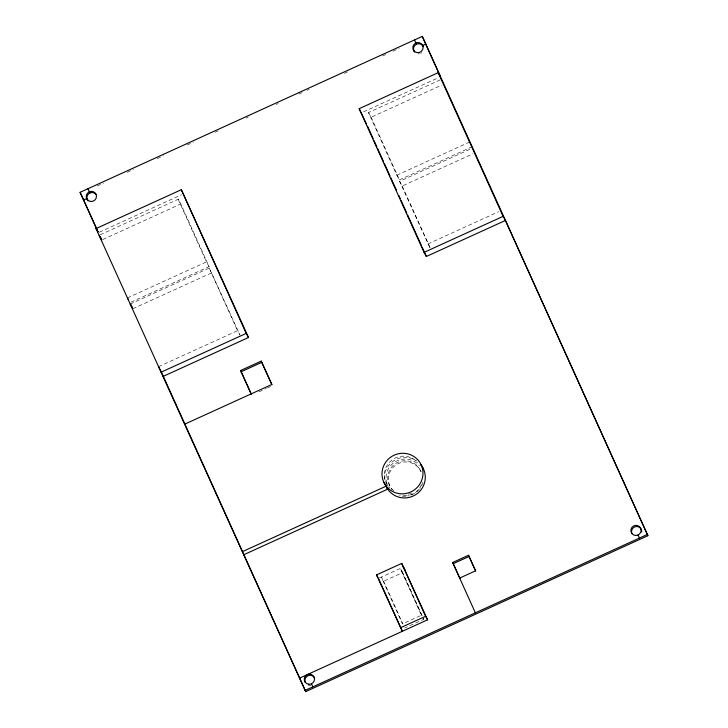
<?xml version="1.0" encoding="UTF-8"?>
<svg xmlns="http://www.w3.org/2000/svg" width="728" height="728" viewBox="0 0 728 728"><rect width="100%" height="100%" fill="white"/><g stroke="black" fill="none" stroke-linecap="round" stroke-linejoin="round"><path stroke-width="0.55" stroke-dasharray="3.64 2.73" d="M97.297 185.949L103.503 183.119M127.282 172.29L133.479 169.46M157.257 158.622L163.463 155.801M187.242 144.963L193.448 142.142M215.151 132.25L218.254 130.84M246.173 118.118L248.239 117.172M276.149 104.459L278.214 103.513M298.899 94.094L301.993 92.683M307.161 90.327L309.236 89.389M344.38 73.373L347.484 71.954M382.637 55.947L385.74 54.527M392.974 51.233L399.181 48.403M99.354 232.205L181.572 194.749M363.527 111.848L438.474 77.696M100.145 234.826L178.178 199.272L180.808 203.958L209.1 266.612L131.076 302.156M472.245 146.719L399.435 179.889L396.796 175.202L368.514 112.558L441.323 79.379M102.785 239.512L180.808 203.958M368.514 112.558L371.144 117.244L441.905 85.003M127.409 297.934L206.47 261.916L209.1 266.612M396.796 175.202L469.615 142.024M130.185 304.067L209.236 268.05L240.158 335.39M429.966 247.729L399.572 181.336L472.381 148.157M132.814 308.763L211.875 272.745M399.572 181.336L402.202 186.022L472.963 153.79M158.477 366.712L237.528 330.694L239.63 334.452M427.864 243.98L498.616 211.739M258.995 391.791L266.23 388.497M267.267 388.024L272.427 385.667M379.479 577.959L402.693 567.385M402.62 572.59L400.318 568.486L421.43 615.233L402.447 623.878L381.336 577.131L383.638 581.235L402.62 572.59L423.732 619.337L404.75 627.982M420.411 470.552L421.066 471.726A17.154 16.826 -29.3 0 0 396.551 464.564A17.154 16.826 -29.3 0 0 392.174 489.68M389.189 484.775L389.844 485.949M385.321 481.381L387.078 484.511M423.068 618.163L423.732 619.337M371.144 117.244L399.435 179.889M402.202 186.022L430.03 247.647M401.965 571.416L422.158 616.125M383.638 581.235L402.912 623.914M178.178 199.272L206.47 261.916M209.236 268.05L237.528 330.694M393.866 490.827A17.154 16.826 -29.3 0 1 395.422 463.691A17.154 16.826 -29.3 0 1 421.184 472.618M411.73 493.002A17.154 16.826 -29.3 0 1 407.452 494.321M421.394 484.657A17.154 16.826 -29.3 0 1 400.364 495.058M421.831 52.689A5.151 5.051 -29.3 0 1 420.693 53.399M419.41 53.79A5.151 5.051 -29.3 0 1 418.072 53.845M310.838 685.376A5.151 5.051 -29.3 0 1 308.208 685.139M384.329 479.042A20.593 20.193 -29.3 0 1 416.871 461.07M422.941 482.209A18.873 18.509 -29.3 0 1 419.983 488.361M419.392 489.143A18.873 18.509 -29.3 0 1 407.716 495.986M405.76 496.223A18.873 18.509 -29.3 0 1 398.962 495.44M386.923 483.683A18.873 18.509 -29.3 0 1 419.419 465.738M389.853 488.079A18.873 18.509 -29.3 0 1 388.543 486.659M387.942 485.895A18.873 18.509 -29.3 0 1 391.737 460.16A18.873 18.509 -29.3 0 1 417.772 462.808"/><path stroke-width="1.09" d="M97.861 231.65L80.098 192.31L422.295 36.4L647.902 535.69L305.705 691.6L96.023 228.574L181.327 189.708L248.521 337.501L163.218 376.367M83.565 199.982L86.687 198.553L87.342 199.727M425.762 44.071L422.64 45.491A5.151 5.051 -29.3 0 1 417.408 52.68A5.151 5.051 -29.3 0 1 413.813 44.708A5.151 5.051 -29.3 0 1 422.64 45.491L423.296 46.665A5.151 5.051 -29.3 0 0 415.943 44.517A5.151 5.051 -29.3 0 0 414.623 52.052M647.902 535.69L505.414 220.457L426.362 256.474L424.06 252.37L359.168 108.681L438.22 72.663L440.522 76.768L422.295 36.4M160.915 372.263L246.219 333.397L248.521 337.501M424.06 252.37L503.112 216.353L505.414 220.457M251.105 393.912L240.549 370.543L261.216 361.124L271.972 384.657M240.549 370.543L241.205 371.717L261.88 362.298M184.785 424.133L271.772 384.502L261.216 361.124M242.379 551.669L386.067 486.204L387.451 489.271L243.771 554.736M378.469 578.423L402.347 631.303L376.494 574.902L401.729 563.408L427.582 619.81L299.508 678.159M475.366 612.83L452.634 562.498L468.495 555.273L475.748 571.052M452.634 562.498L453.289 563.672L469.15 556.438M459.668 578.077L475.53 570.852L468.495 555.273M400.373 627.782L425.607 616.288L427.582 619.81M305.041 690.426L647.247 534.516M416.534 44.199L414.487 39.958M413.267 49.759L413.932 50.933M359.168 108.681L366.603 124.151M421.23 465.028A20.593 20.193 -29.3 0 1 400.327 493.766A20.593 20.193 -29.3 0 1 385.931 461.889A20.593 20.193 -29.3 0 1 421.23 465.028L423.532 469.132M383.765 482.1L386.067 486.204M403.112 566.475L405.087 569.997M376.494 574.902L377.978 577.541M89.944 192.993L87.906 188.752M80.098 192.31L98.025 231.713M96.023 228.574L97.871 231.85M99.126 235.29L101.756 239.985L100.355 236.882M127.409 297.934L128.465 299.809M130.185 304.067L132.287 307.826M158.477 366.712L161.106 371.407M438.22 72.663L503.112 216.353M638.056 535.007L639.439 538.074M367.54 126.226L373.136 138.629M374.074 140.695L376.876 146.901M377.814 148.967L383.41 161.37M384.348 163.436L389.944 175.839M390.881 177.914L396.487 190.317M398.817 195.486L400.218 198.589M401.155 200.655L406.752 213.058M407.689 215.124L421.23 245.109M422.158 247.174L426.362 256.474M453.289 563.672L459.887 578.278M401.729 563.408L425.607 616.288M181.327 189.708L246.219 333.397M241.205 371.717L251.306 394.076M311.466 683.801L312.849 686.868M130.967 304.668L132.35 307.735M161.571 372.445L305.705 691.6M631.95 533.715A5.151 5.051 -29.3 0 1 635.835 526.581A5.151 5.051 -29.3 0 1 641.732 532.032M88.043 200.846A5.151 5.051 -29.3 0 1 88.807 193.703A5.151 5.051 -29.3 0 1 96.014 194.34M305.36 682.509A5.151 5.051 -29.3 0 1 307.971 675.775A5.151 5.051 -29.3 0 1 314.733 678.241M420.748 464.655A20.593 20.193 -29.3 0 1 414.56 495.34A20.593 20.193 -29.3 0 1 385.303 484.229M635.435 535.453A5.151 5.051 -29.3 0 0 640.658 528.273A5.151 5.051 -29.3 0 0 631.831 527.491A5.151 5.051 -29.3 0 0 635.435 535.453M90.827 201.474A5.151 5.051 -29.3 0 0 96.05 194.285A5.151 5.051 -29.3 0 0 87.224 193.502A5.151 5.051 -29.3 0 0 90.827 201.474M308.845 684.256A5.151 5.051 -29.3 0 0 314.068 677.067A5.151 5.051 -29.3 0 0 305.25 676.285A5.151 5.051 -29.3 0 0 308.845 684.256"/></g></svg>
